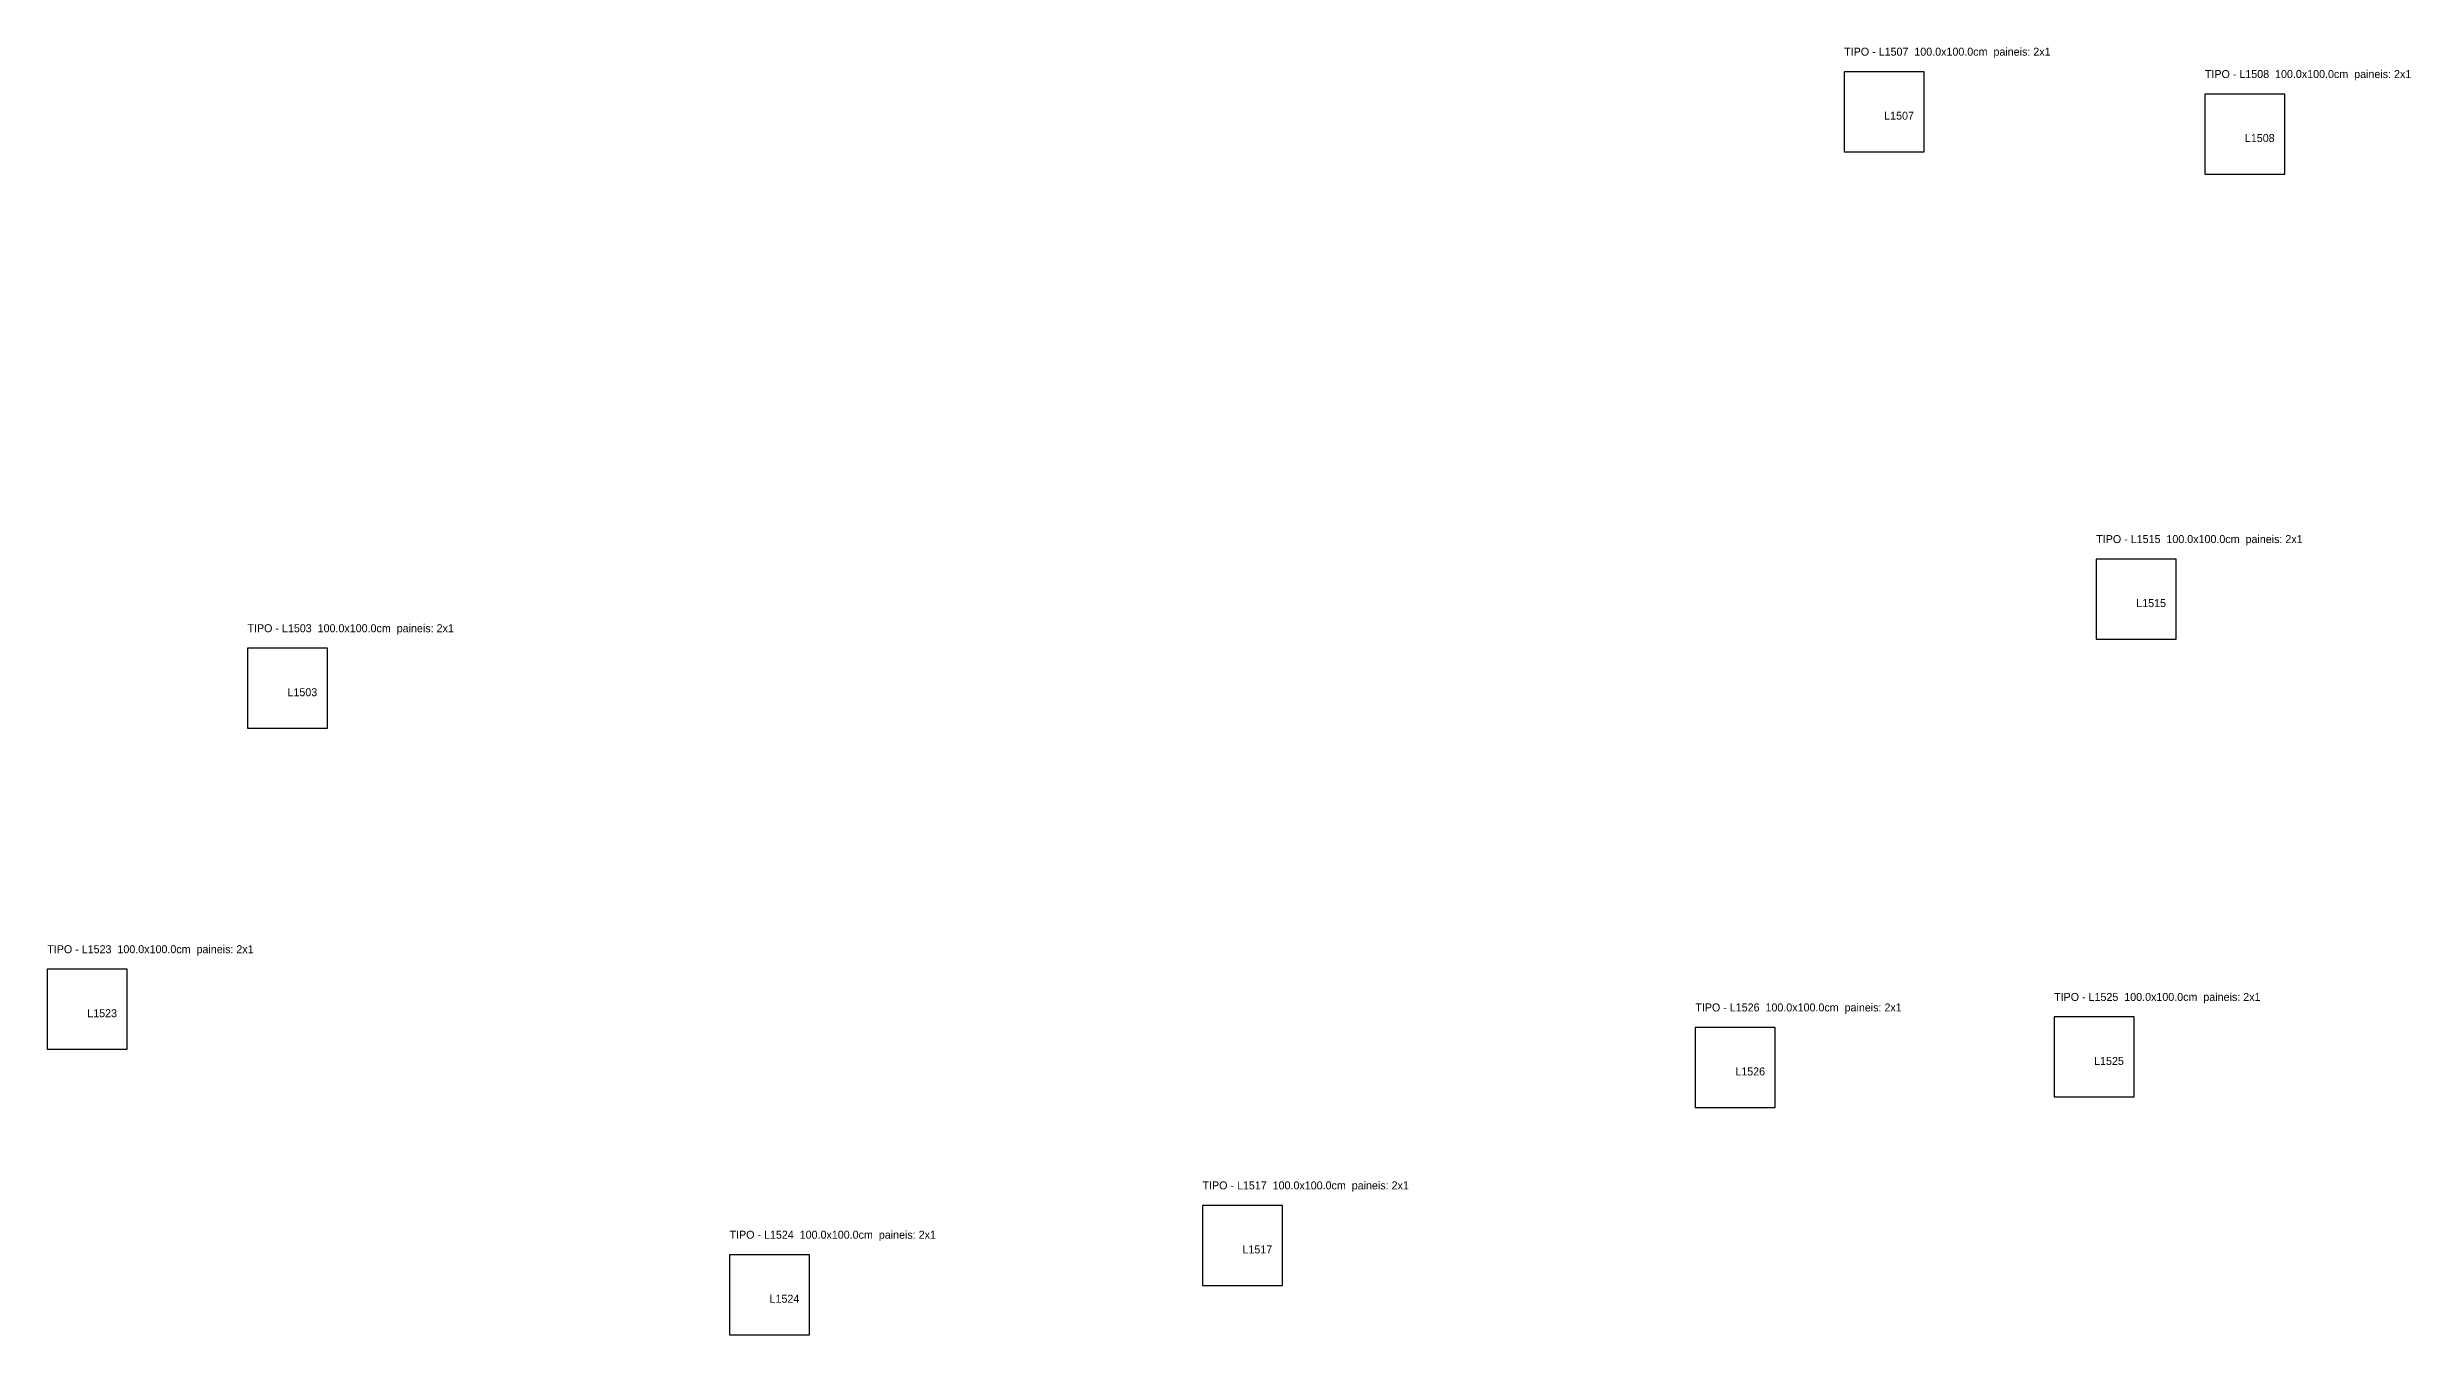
# Model space of a CAD drawing. Header units: metres. Extents: x 1516 to 9250, y 224 to 3400.
# Drawn here: x 1516 to 4470, y 351 to 1960 of the extents above; entities that cross this region are included whole.
import ezdxf

# ---------------------------------------------------------------- set-up
doc = ezdxf.new("R2010")
doc.units = ezdxf.units.M

msp = doc.modelspace()

# ---------------------------------------------------------------- linework, layer by layer
at = {"layer": 'Contorno'}
for points in [[(3761.74, 1829.36), (3861.74, 1829.36), (3861.74, 1929.36), (3761.74, 1929.36), (3761.74, 1829.36)], [(4212.59, 1801.42), (4312.59, 1801.42), (4312.59, 1901.42), (4212.59, 1901.42), (4212.59, 1801.42)], [(4076.81, 1220.14), (4176.81, 1220.14), (4176.81, 1320.14), (4076.81, 1320.14), (4076.81, 1220.14)], [(4024.12, 647.81), (4124.12, 647.81), (4124.12, 747.81), (4024.12, 747.81), (4024.12, 647.81)], [(3575.68, 634.72), (3675.68, 634.72), (3675.68, 734.72), (3575.68, 734.72), (3575.68, 634.72)]]:
    msp.add_lwpolyline(points, close=True, dxfattribs=at)
at = {"layer": 'Paineis'}
for points in [[(3761.74, 1829.36), (3861.74, 1829.36), (3861.74, 1929.36), (3761.74, 1929.36)], [(4212.59, 1801.42), (4312.59, 1801.42), (4312.59, 1901.42), (4212.59, 1901.42)], [(4076.81, 1220.14), (4176.81, 1220.14), (4176.81, 1320.14), (4076.81, 1320.14)], [(1766, 1108.69), (1866, 1108.69), (1866, 1208.69), (1766, 1208.69)], [(1515.77, 707.48), (1615.77, 707.48), (1615.77, 807.48), (1515.77, 807.48)], [(4024.12, 647.81), (4124.12, 647.81), (4124.12, 747.81), (4024.12, 747.81)], [(3575.68, 634.72), (3675.68, 634.72), (3675.68, 734.72), (3575.68, 734.72)], [(2959.68, 412.26), (3059.68, 412.26), (3059.68, 512.26), (2959.68, 512.26)], [(2368.55, 350.6), (2468.55, 350.6), (2468.55, 450.6), (2368.55, 450.6)]]:
    msp.add_lwpolyline(points, close=True, dxfattribs=at)

# ---------------------------------------------------------------- texts
at = {"layer": 'NOMENCLATURA', "char_height": 10, "attachment_point": 1}
for s, insert in [('TIPO - L1507  100.0x100.0cm  paineis: 2x1', (3761.74, 1959.36)), ('TIPO - L1508  100.0x100.0cm  paineis: 2x1', (4212.59, 1931.42)), ('TIPO - L1515  100.0x100.0cm  paineis: 2x1', (4076.81, 1350.14)), ('TIPO - L1503  100.0x100.0cm  paineis: 2x1', (1766, 1238.69)), ('TIPO - L1523  100.0x100.0cm  paineis: 2x1', (1515.77, 837.48)), ('TIPO - L1525  100.0x100.0cm  paineis: 2x1', (4024.12, 777.81)), ('TIPO - L1526  100.0x100.0cm  paineis: 2x1', (3575.68, 764.72)), ('TIPO - L1517  100.0x100.0cm  paineis: 2x1', (2959.68, 542.26)), ('TIPO - L1524  100.0x100.0cm  paineis: 2x1', (2368.55, 480.6))]:
    msp.add_mtext(s, dxfattribs=dict(at, insert=insert))
at = {"layer": 'Texto Secao', "char_height": 10, "attachment_point": 1}
for s, insert in [('L1507', (3811.74, 1879.36)), ('L1508', (4262.59, 1851.42)), ('L1515', (4126.81, 1270.14)), ('L1503', (1816, 1158.69)), ('L1523', (1565.77, 757.48)), ('L1526', (3625.68, 684.72)), ('L1525', (4074.12, 697.81)), ('L1517', (3009.68, 462.26)), ('L1524', (2418.55, 400.6))]:
    msp.add_mtext(s, dxfattribs=dict(at, insert=insert))

doc.saveas('drawing.dxf')
